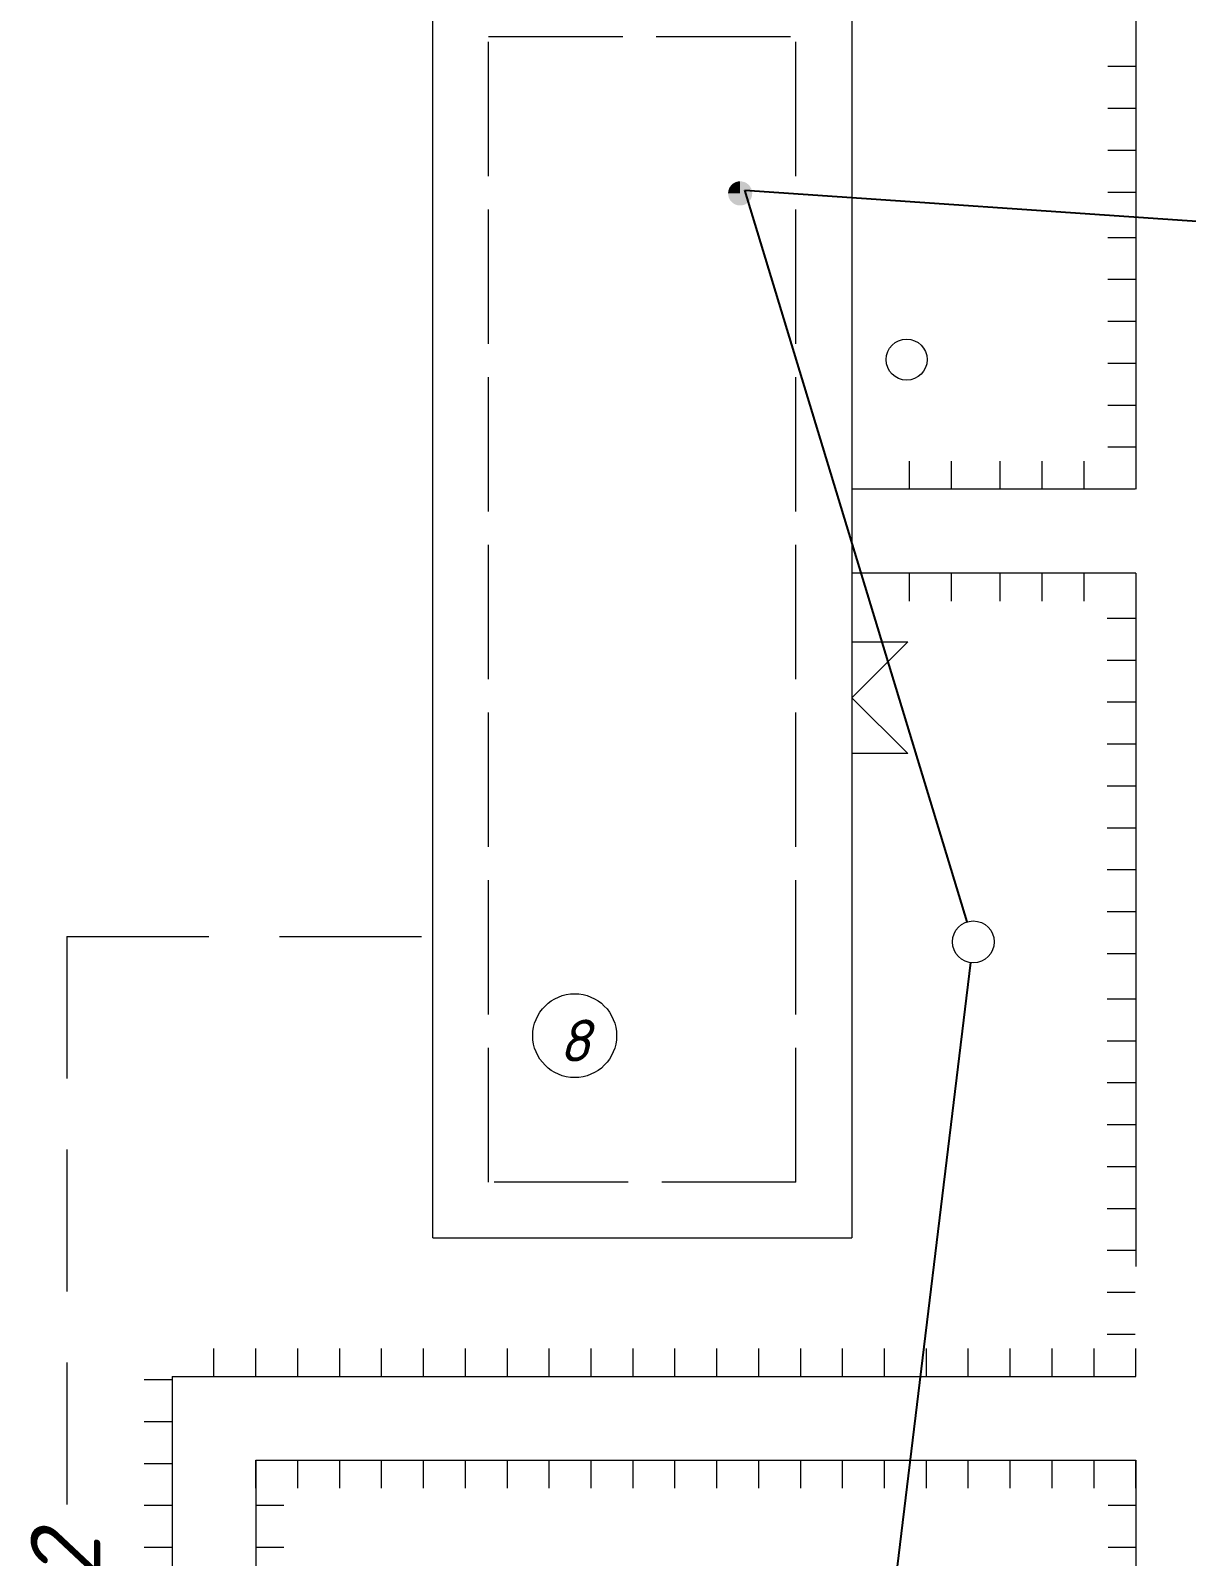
# Model space of a CAD drawing. Header units: millimetres. Extents: x 27137 to 30937, y -4667 to -569.
# Drawn here: x 28854.7 to 28896, y -697.5 to -642.9 of the extents above; entities that cross this region are included whole.
import ezdxf

# ---------------------------------------------------------------- set-up
doc = ezdxf.new("R2010")
doc.units = ezdxf.units.MM
doc.header["$LTSCALE"] = 0.4
doc.linetypes.add('ACAD_ISO02W100', pattern=[15, 12, -3])
doc.linetypes.add('штриховаяX2', pattern=[38.1, 25.4, -12.7])
doc.styles.add('Isocpeur', font='isocpeui.ttf', dxfattribs={"height": 2.5})

msp = doc.modelspace()

# ---------------------------------------------------------------- hatches: boundary and pattern name
at = {"lineweight": 15}
h = msp.add_hatch(color=256, dxfattribs=at)
h.dxf.hatch_style = 1
h.paths.add_polyline_path([(28879.6261, -648.7), (28880.0586, -648.7), (28880.4912, -648.7, -1)])
h.paths.add_polyline_path([(28880.0586, -648.2674, -0.4142136), (28880.4912, -648.7), (28880.0586, -648.7)])
h = msp.add_hatch(color=256, dxfattribs=at)
h.dxf.hatch_style = 1
h.paths.add_polyline_path([(28880.0586, -648.2674), (28880.0586, -648.7), (28879.6261, -648.7, -0.4142136)])

# ---------------------------------------------------------------- linework, layer by layer
for p, q in [((28894.226, -635.4045), (28894.226, -659.2868)), ((28869.0554, -686.0802), (28869.0554, -641.0802)), ((28869.0554, -686.0802), (28869.0554, -641.0802)), ((28884.0554, -641.0802), (28884.0554, -686.0802)), ((28894.2246, -644.1629), (28893.2246, -644.1629)), ((28894.2246, -644.1629), (28893.2246, -644.1629)), ((28894.2246, -644.1629), (28893.2246, -644.1629)), ((28894.2246, -644.1629), (28893.2246, -644.1629)), ((28894.2246, -644.1629), (28893.2246, -644.1629)), ((28894.2246, -644.1629), (28893.2246, -644.1629)), ((28894.2246, -644.1629), (28893.2246, -644.1629)), ((28894.2246, -644.1629), (28893.2246, -644.1629)), ((28894.2246, -644.1629), (28893.2246, -644.1629)), ((28894.2246, -644.1629), (28893.2246, -644.1629)), ((28894.2246, -644.1629), (28893.2246, -644.1629)), ((28894.2246, -644.1629), (28893.2246, -644.1629)), ((28894.2246, -644.1629), (28893.2246, -644.1629)), ((28894.2246, -644.1629), (28893.2246, -644.1629)), ((28894.2246, -644.1629), (28893.2246, -644.1629)), ((28894.2246, -644.1629), (28893.2246, -644.1629)), ((28894.2246, -644.1629), (28893.2246, -644.1629)), ((28894.2253, -644.1629), (28893.2253, -644.1629)), ((28894.2253, -644.1629), (28893.2253, -644.1629)), ((28894.2253, -644.1629), (28893.2253, -644.1629)), ((28894.2253, -644.1629), (28893.2253, -644.1629)), ((28894.2253, -644.1629), (28893.2253, -644.1629)), ((28894.2253, -644.1629), (28893.2253, -644.1629)), ((28894.2253, -644.1629), (28893.2253, -644.1629)), ((28894.2253, -644.1629), (28893.2253, -644.1629)), ((28894.2253, -644.1629), (28893.2253, -644.1629)), ((28894.2253, -644.1629), (28893.2253, -644.1629)), ((28894.2253, -644.1629), (28893.2253, -644.1629)), ((28894.2253, -644.1629), (28893.2253, -644.1629)), ((28894.2253, -644.1629), (28893.2253, -644.1629)), ((28894.2253, -644.1629), (28893.2253, -644.1629)), ((28894.2253, -644.1629), (28893.2253, -644.1629)), ((28894.2253, -644.1629), (28893.2253, -644.1629)), ((28894.2253, -644.1629), (28893.2253, -644.1629)), ((28894.2253, -644.1629), (28893.2253, -644.1629)), ((28894.2253, -644.1629), (28893.2253, -644.1629)), ((28894.2253, -644.1629), (28893.2253, -644.1629)), ((28894.2253, -644.1629), (28893.2253, -644.1629)), ((28894.2253, -644.1629), (28893.2253, -644.1629)), ((28894.2253, -644.1629), (28893.2253, -644.1629)), ((28894.2253, -644.1629), (28893.2253, -644.1629)), ((28894.2253, -644.1629), (28893.2253, -644.1629)), ((28894.2246, -645.6629), (28893.2246, -645.6629)), ((28894.2246, -645.6629), (28893.2246, -645.6629)), ((28894.2246, -645.6629), (28893.2246, -645.6629)), ((28894.2246, -645.6629), (28893.2246, -645.6629)), ((28894.2246, -645.6629), (28893.2246, -645.6629)), ((28894.2246, -645.6629), (28893.2246, -645.6629)), ((28894.2246, -645.6629), (28893.2246, -645.6629)), ((28894.2246, -645.6629), (28893.2246, -645.6629)), ((28894.2246, -645.6629), (28893.2246, -645.6629)), ((28894.2246, -645.6629), (28893.2246, -645.6629)), ((28894.2246, -645.6629), (28893.2246, -645.6629)), ((28894.2253, -645.6629), (28893.2253, -645.6629)), ((28894.2253, -645.6629), (28893.2253, -645.6629)), ((28894.2253, -645.6629), (28893.2253, -645.6629)), ((28894.2253, -645.6629), (28893.2253, -645.6629)), ((28894.2253, -645.6629), (28893.2253, -645.6629)), ((28894.2253, -645.6629), (28893.2253, -645.6629)), ((28894.2253, -645.6629), (28893.2253, -645.6629)), ((28894.2253, -645.6629), (28893.2253, -645.6629)), ((28894.2253, -645.6629), (28893.2253, -645.6629)), ((28894.2253, -645.6629), (28893.2253, -645.6629)), ((28894.2253, -645.6629), (28893.2253, -645.6629)), ((28894.2253, -645.6629), (28893.2253, -645.6629)), ((28894.2253, -645.6629), (28893.2253, -645.6629)), ((28894.2253, -645.6629), (28893.2253, -645.6629)), ((28894.2253, -645.6629), (28893.2253, -645.6629)), ((28894.2253, -645.6629), (28893.2253, -645.6629)), ((28894.2253, -645.6629), (28893.2253, -645.6629)), ((28894.2253, -645.6629), (28893.2253, -645.6629)), ((28894.2253, -645.6629), (28893.2253, -645.6629)), ((28894.2253, -645.6629), (28893.2253, -645.6629)), ((28894.2253, -645.6629), (28893.2253, -645.6629)), ((28894.2253, -645.6629), (28893.2253, -645.6629)), ((28894.2253, -645.6629), (28893.2253, -645.6629)), ((28894.2253, -645.6629), (28893.2253, -645.6629)), ((28894.2253, -645.6629), (28893.2253, -645.6629)), ((28894.2253, -645.6629), (28893.2253, -645.6629)), ((28894.2253, -645.6629), (28893.2253, -645.6629)), ((28894.2253, -645.6629), (28893.2253, -645.6629)), ((28894.2253, -647.1629), (28893.2253, -647.1629)), ((28894.2253, -647.1629), (28893.2253, -647.1629)), ((28894.2253, -647.1629), (28893.2253, -647.1629)), ((28894.2253, -647.1629), (28893.2253, -647.1629)), ((28894.2253, -647.1629), (28893.2253, -647.1629)), ((28894.2253, -647.1629), (28893.2253, -647.1629)), ((28894.2253, -647.1629), (28893.2253, -647.1629)), ((28894.2253, -647.1629), (28893.2253, -647.1629)), ((28894.2253, -647.1629), (28893.2253, -647.1629)), ((28894.2253, -647.1629), (28893.2253, -647.1629)), ((28894.2253, -647.1629), (28893.2253, -647.1629)), ((28894.2253, -647.1629), (28893.2253, -647.1629)), ((28894.2253, -647.1629), (28893.2253, -647.1629)), ((28894.2253, -647.1629), (28893.2253, -647.1629)), ((28894.2253, -647.1629), (28893.2253, -647.1629)), ((28894.2253, -647.1629), (28893.2253, -647.1629)), ((28894.2253, -647.1629), (28893.2253, -647.1629)), ((28894.2253, -647.1629), (28893.2253, -647.1629)), ((28894.2253, -647.1629), (28893.2253, -647.1629)), ((28894.2253, -647.1629), (28893.2253, -647.1629)), ((28894.2253, -647.1629), (28893.2253, -647.1629)), ((28894.2253, -648.6629), (28893.2253, -648.6629)), ((28894.2253, -648.6629), (28893.2253, -648.6629)), ((28894.2253, -648.6629), (28893.2253, -648.6629)), ((28894.2253, -648.6629), (28893.2253, -648.6629)), ((28894.2253, -648.6629), (28893.2253, -648.6629)), ((28894.2253, -648.6629), (28893.2253, -648.6629)), ((28894.2253, -648.6629), (28893.2253, -648.6629)), ((28894.2253, -648.6629), (28893.2253, -648.6629)), ((28894.2253, -648.6629), (28893.2253, -648.6629)), ((28894.2253, -648.6629), (28893.2253, -648.6629)), ((28894.2253, -648.6629), (28893.2253, -648.6629)), ((28894.2253, -648.6629), (28893.2253, -648.6629)), ((28894.2253, -648.6629), (28893.2253, -648.6629)), ((28894.2253, -648.6629), (28893.2253, -648.6629)), ((28894.2253, -648.6629), (28893.2253, -648.6629)), ((28894.2253, -648.6629), (28893.2253, -648.6629)), ((28894.2253, -648.6629), (28893.2253, -648.6629)), ((28894.2253, -648.6629), (28893.2253, -648.6629)), ((28894.2253, -648.6629), (28893.2253, -648.6629)), ((28894.2253, -648.6629), (28893.2253, -648.6629)), ((28894.2253, -648.6629), (28893.2253, -648.6629)), ((28894.2253, -648.6629), (28893.2253, -648.6629)), ((28894.2253, -648.6629), (28893.2253, -648.6629)), ((28894.2253, -648.6629), (28893.2253, -648.6629)), ((28894.2253, -648.6629), (28893.2253, -648.6629)), ((28894.2253, -648.6629), (28893.2253, -648.6629)), ((28894.2253, -648.6629), (28893.2253, -648.6629)), ((28894.2253, -648.6629), (28893.2253, -648.6629)), ((28894.2253, -648.6629), (28893.2253, -648.6629)), ((28894.2253, -648.6629), (28893.2253, -648.6629)), ((28894.2253, -648.6629), (28893.2253, -648.6629)), ((28894.2253, -648.6629), (28893.2253, -648.6629)), ((28894.2253, -648.6629), (28893.2253, -648.6629)), ((28894.2253, -648.6629), (28893.2253, -648.6629)), ((28894.2253, -648.6629), (28893.2253, -648.6629)), ((28894.2253, -648.6629), (28893.2253, -648.6629)), ((28894.2253, -648.6629), (28893.2253, -648.6629)), ((28894.2253, -648.6629), (28893.2253, -648.6629)), ((28894.2253, -648.6629), (28893.2253, -648.6629)), ((28894.2253, -648.6629), (28893.2253, -648.6629)), ((28894.2253, -648.6629), (28893.2253, -648.6629)), ((28894.2253, -648.6629), (28893.2253, -648.6629)), ((28894.2253, -648.6629), (28893.2253, -648.6629)), ((28894.2253, -648.6629), (28893.2253, -648.6629)), ((28894.2253, -648.6629), (28893.2253, -648.6629)), ((28894.2253, -648.6629), (28893.2253, -648.6629)), ((28894.2253, -648.6629), (28893.2253, -648.6629)), ((28894.2253, -648.6629), (28893.2253, -648.6629)), ((28894.2253, -648.6629), (28893.2253, -648.6629)), ((28894.2253, -648.6629), (28893.2253, -648.6629)), ((28894.2253, -648.6629), (28893.2253, -648.6629)), ((28894.2253, -648.6629), (28893.2253, -648.6629)), ((28894.2253, -648.6629), (28893.2253, -648.6629)), ((28894.2253, -648.6629), (28893.2253, -648.6629)), ((28894.2253, -648.6629), (28893.2253, -648.6629)), ((28894.2253, -648.6629), (28893.2253, -648.6629)), ((28894.2253, -648.6629), (28893.2253, -648.6629)), ((28894.2253, -648.6629), (28893.2253, -648.6629)), ((28894.2253, -648.6629), (28893.2253, -648.6629)), ((28894.2253, -648.6629), (28893.2253, -648.6629)), ((28894.2253, -648.6629), (28893.2253, -648.6629)), ((28894.2253, -648.6629), (28893.2253, -648.6629)), ((28894.2253, -648.6629), (28893.2253, -648.6629)), ((28894.2253, -648.6629), (28893.2253, -648.6629)), ((28894.2253, -648.6629), (28893.2253, -648.6629)), ((28894.2253, -648.6629), (28893.2253, -648.6629)), ((28894.2253, -648.6629), (28893.2253, -648.6629)), ((28894.2253, -650.2868), (28893.2253, -650.2868)), ((28894.2253, -650.2868), (28893.2253, -650.2868)), ((28894.2253, -650.2868), (28893.2253, -650.2868)), ((28894.2253, -650.2868), (28893.2253, -650.2868)), ((28894.2253, -650.2868), (28893.2253, -650.2868)), ((28894.2253, -650.2868), (28893.2253, -650.2868)), ((28894.2253, -650.2868), (28893.2253, -650.2868)), ((28894.2253, -650.2868), (28893.2253, -650.2868)), ((28894.2253, -650.2868), (28893.2253, -650.2868)), ((28894.2253, -650.2868), (28893.2253, -650.2868)), ((28894.2253, -650.2868), (28893.2253, -650.2868)), ((28894.2253, -650.2868), (28893.2253, -650.2868)), ((28894.2253, -650.2868), (28893.2253, -650.2868)), ((28894.2253, -650.2868), (28893.2253, -650.2868)), ((28894.2253, -650.2868), (28893.2253, -650.2868)), ((28894.2253, -650.2868), (28893.2253, -650.2868)), ((28894.2253, -650.2868), (28893.2253, -650.2868)), ((28894.2253, -650.2868), (28893.2253, -650.2868)), ((28894.2253, -650.2868), (28893.2253, -650.2868)), ((28894.2253, -650.2868), (28893.2253, -650.2868)), ((28894.2253, -650.2868), (28893.2253, -650.2868)), ((28894.2253, -650.2868), (28893.2253, -650.2868)), ((28894.2253, -650.2868), (28893.2253, -650.2868)), ((28894.2253, -650.2868), (28893.2253, -650.2868)), ((28894.2253, -650.2868), (28893.2253, -650.2868)), ((28894.2253, -651.7868), (28893.2253, -651.7868)), ((28894.2253, -651.7868), (28893.2253, -651.7868)), ((28894.2253, -651.7868), (28893.2253, -651.7868)), ((28894.2253, -651.7868), (28893.2253, -651.7868)), ((28894.2253, -651.7868), (28893.2253, -651.7868)), ((28894.2253, -651.7868), (28893.2253, -651.7868)), ((28894.2253, -651.7868), (28893.2253, -651.7868)), ((28894.2253, -651.7868), (28893.2253, -651.7868)), ((28894.2253, -651.7868), (28893.2253, -651.7868)), ((28894.2253, -651.7868), (28893.2253, -651.7868)), ((28894.2253, -651.7868), (28893.2253, -651.7868)), ((28894.2253, -651.7868), (28893.2253, -651.7868)), ((28894.2253, -651.7868), (28893.2253, -651.7868)), ((28894.2253, -651.7868), (28893.2253, -651.7868)), ((28894.2253, -651.7868), (28893.2253, -651.7868)), ((28894.2253, -651.7868), (28893.2253, -651.7868)), ((28894.2253, -651.7868), (28893.2253, -651.7868)), ((28894.2253, -653.2868), (28893.2253, -653.2868)), ((28894.2253, -653.2868), (28893.2253, -653.2868)), ((28894.2253, -653.2868), (28893.2253, -653.2868)), ((28894.2253, -653.2868), (28893.2253, -653.2868)), ((28894.2253, -653.2868), (28893.2253, -653.2868)), ((28894.2253, -653.2868), (28893.2253, -653.2868)), ((28894.2253, -653.2868), (28893.2253, -653.2868)), ((28894.2253, -653.2868), (28893.2253, -653.2868)), ((28894.2253, -653.2868), (28893.2253, -653.2868)), ((28894.2253, -653.2868), (28893.2253, -653.2868)), ((28894.2253, -653.2868), (28893.2253, -653.2868)), ((28894.2253, -654.7868), (28893.2253, -654.7868)), ((28894.2253, -654.7868), (28893.2253, -654.7868)), ((28894.2253, -654.7868), (28893.2253, -654.7868)), ((28894.2253, -654.7868), (28893.2253, -654.7868)), ((28894.2253, -654.7868), (28893.2253, -654.7868)), ((28894.2253, -654.7868), (28893.2253, -654.7868)), ((28894.2253, -654.7868), (28893.2253, -654.7868)), ((28894.2253, -654.7868), (28893.2253, -654.7868)), ((28894.2253, -654.7868), (28893.2253, -654.7868)), ((28894.2253, -654.7868), (28893.2253, -654.7868)), ((28894.2253, -654.7868), (28893.2253, -654.7868)), ((28894.2253, -654.7868), (28893.2253, -654.7868)), ((28894.2253, -654.7868), (28893.2253, -654.7868)), ((28894.2253, -656.2868), (28893.2253, -656.2868)), ((28894.2253, -656.2868), (28893.2253, -656.2868)), ((28894.2253, -656.2868), (28893.2253, -656.2868)), ((28894.2253, -656.2868), (28893.2253, -656.2868)), ((28894.2253, -656.2868), (28893.2253, -656.2868)), ((28894.2253, -656.2868), (28893.2253, -656.2868)), ((28894.2253, -656.2868), (28893.2253, -656.2868)), ((28894.2253, -656.2868), (28893.2253, -656.2868)), ((28894.2253, -656.2868), (28893.2253, -656.2868)), ((28894.2253, -656.2868), (28893.2253, -656.2868)), ((28894.2253, -656.2868), (28893.2253, -656.2868)), ((28894.2253, -656.2868), (28893.2253, -656.2868)), ((28894.2253, -656.2868), (28893.2253, -656.2868)), ((28894.2253, -656.2868), (28893.2253, -656.2868)), ((28894.2253, -656.2868), (28893.2253, -656.2868)), ((28894.2253, -656.2868), (28893.2253, -656.2868)), ((28894.2253, -656.2868), (28893.2253, -656.2868)), ((28894.226, -656.2868), (28893.226, -656.2868)), ((28894.226, -656.2868), (28893.226, -656.2868)), ((28894.226, -656.2868), (28893.226, -656.2868)), ((28894.226, -656.2868), (28893.226, -656.2868)), ((28894.226, -656.2868), (28893.226, -656.2868)), ((28894.226, -656.2868), (28893.226, -656.2868)), ((28894.226, -656.2868), (28893.226, -656.2868)), ((28894.226, -656.2868), (28893.226, -656.2868)), ((28894.226, -656.2868), (28893.226, -656.2868)), ((28894.226, -656.2868), (28893.226, -656.2868)), ((28894.226, -656.2868), (28893.226, -656.2868)), ((28894.226, -656.2868), (28893.226, -656.2868)), ((28894.226, -656.2868), (28893.226, -656.2868)), ((28894.226, -656.2868), (28893.226, -656.2868)), ((28894.226, -656.2868), (28893.226, -656.2868)), ((28894.226, -656.2868), (28893.226, -656.2868)), ((28894.226, -656.2868), (28893.226, -656.2868)), ((28894.226, -656.2868), (28893.226, -656.2868)), ((28894.226, -656.2868), (28893.226, -656.2868)), ((28894.226, -656.2868), (28893.226, -656.2868)), ((28894.226, -656.2868), (28893.226, -656.2868)), ((28894.226, -656.2868), (28893.226, -656.2868)), ((28894.226, -656.2868), (28893.226, -656.2868)), ((28894.226, -656.2868), (28893.226, -656.2868)), ((28894.226, -656.2868), (28893.226, -656.2868)), ((28894.2253, -657.7868), (28893.2253, -657.7868)), ((28894.2253, -657.7868), (28893.2253, -657.7868)), ((28894.2253, -657.7868), (28893.2253, -657.7868)), ((28894.2253, -657.7868), (28893.2253, -657.7868)), ((28894.2253, -657.7868), (28893.2253, -657.7868)), ((28894.2253, -657.7868), (28893.2253, -657.7868)), ((28894.2253, -657.7868), (28893.2253, -657.7868)), ((28894.2253, -657.7868), (28893.2253, -657.7868)), ((28894.2253, -657.7868), (28893.2253, -657.7868)), ((28894.2253, -657.7868), (28893.2253, -657.7868)), ((28894.2253, -657.7868), (28893.2253, -657.7868)), ((28894.226, -657.7868), (28893.226, -657.7868)), ((28894.226, -657.7868), (28893.226, -657.7868)), ((28894.226, -657.7868), (28893.226, -657.7868)), ((28894.226, -657.7868), (28893.226, -657.7868)), ((28894.226, -657.7868), (28893.226, -657.7868)), ((28894.226, -657.7868), (28893.226, -657.7868)), ((28894.226, -657.7868), (28893.226, -657.7868)), ((28894.226, -657.7868), (28893.226, -657.7868)), ((28894.226, -657.7868), (28893.226, -657.7868)), ((28894.226, -657.7868), (28893.226, -657.7868)), ((28894.226, -657.7868), (28893.226, -657.7868)), ((28894.226, -657.7868), (28893.226, -657.7868)), ((28894.226, -657.7868), (28893.226, -657.7868)), ((28894.226, -657.7868), (28893.226, -657.7868)), ((28894.226, -657.7868), (28893.226, -657.7868)), ((28894.226, -657.7868), (28893.226, -657.7868)), ((28894.226, -657.7868), (28893.226, -657.7868)), ((28886.126, -659.2868), (28886.126, -658.2868)), ((28886.126, -659.2868), (28886.126, -658.2868)), ((28887.626, -659.2868), (28887.626, -658.2868)), ((28887.626, -659.2868), (28887.626, -658.2868)), ((28887.626, -659.2868), (28887.626, -658.2868)), ((28887.626, -659.2868), (28887.626, -658.2868)), ((28889.368, -659.2868), (28889.368, -658.2868)), ((28889.368, -659.2868), (28889.368, -658.2868)), ((28890.868, -659.2868), (28890.868, -658.2868)), ((28890.868, -659.2868), (28890.868, -658.2868)), ((28890.868, -659.2868), (28890.868, -658.2868)), ((28890.868, -659.2868), (28890.868, -658.2868)), ((28892.368, -659.2868), (28892.368, -658.2868)), ((28892.368, -659.2868), (28892.368, -658.2868)), ((28894.1965, -659.2868), (28884.0554, -659.2868)), ((28894.1965, -659.2868), (28890.868, -659.2868)), ((28894.1965, -659.2868), (28890.868, -659.2868)), ((28894.1965, -659.2868), (28890.868, -659.2868)), ((28894.1965, -659.2868), (28890.868, -659.2868)), ((28894.1965, -659.2868), (28890.868, -659.2868)), ((28894.1965, -659.2868), (28890.868, -659.2868)), ((28894.1965, -659.2868), (28890.868, -659.2868)), ((28894.1965, -659.2868), (28890.868, -659.2868)), ((28894.1965, -659.2868), (28890.868, -659.2868)), ((28894.1965, -659.2868), (28890.868, -659.2868)), ((28894.1965, -659.2868), (28890.868, -659.2868)), ((28894.1965, -659.2868), (28890.868, -659.2868)), ((28894.1965, -659.2868), (28890.868, -659.2868)), ((28894.1965, -659.2868), (28890.868, -659.2868)), ((28894.1965, -659.2868), (28890.868, -659.2868)), ((28894.1965, -659.2868), (28890.868, -659.2868)), ((28894.1965, -659.2868), (28890.868, -659.2868)), ((28894.1965, -659.2868), (28890.868, -659.2868)), ((28894.1965, -659.2868), (28890.868, -659.2868)), ((28894.1965, -659.2868), (28890.868, -659.2868)), ((28894.226, -662.2868), (28884.0849, -662.2868)), ((28886.126, -663.2868), (28886.126, -662.2868)), ((28886.126, -663.2868), (28886.126, -662.2868)), ((28887.626, -663.2868), (28887.626, -662.2868)), ((28887.626, -663.2868), (28887.626, -662.2868)), ((28887.626, -663.2868), (28887.626, -662.2868)), ((28887.626, -663.2868), (28887.626, -662.2868)), ((28889.368, -663.2868), (28889.368, -662.2868)), ((28889.368, -663.2868), (28889.368, -662.2868)), ((28890.868, -663.2868), (28890.868, -662.2868)), ((28890.868, -663.2868), (28890.868, -662.2868)), ((28890.868, -663.2868), (28890.868, -662.2868)), ((28890.868, -663.2868), (28890.868, -662.2868)), ((28892.368, -663.2868), (28892.368, -662.2868)), ((28892.368, -663.2868), (28892.368, -662.2868)), ((28894.226, -662.2868), (28894.226, -687.1018)), ((28894.1965, -663.9107), (28893.1965, -663.9107)), ((28894.1965, -663.9107), (28893.1965, -663.9107)), ((28894.1965, -663.9107), (28893.1965, -663.9107)), ((28894.1965, -663.9107), (28893.1965, -663.9107)), ((28894.1965, -663.9107), (28893.1965, -663.9107)), ((28894.1965, -663.9107), (28893.1965, -663.9107)), ((28894.1965, -663.9107), (28893.1965, -663.9107)), ((28894.1965, -663.9107), (28893.1965, -663.9107)), ((28894.1965, -663.9107), (28893.1965, -663.9107)), ((28894.1965, -663.9107), (28893.1965, -663.9107)), ((28894.1965, -663.9107), (28893.1965, -663.9107)), ((28894.1965, -663.9107), (28893.1965, -663.9107)), ((28894.1965, -663.9107), (28893.1965, -663.9107)), ((28894.1965, -663.9107), (28893.1965, -663.9107)), ((28894.1965, -663.9107), (28893.1965, -663.9107)), ((28894.1965, -663.9107), (28893.1965, -663.9107)), ((28894.1965, -663.9107), (28893.1965, -663.9107)), ((28884.0554, -664.7473), (28886.0554, -664.7473)), ((28884.0554, -666.7473), (28886.0554, -664.7473)), ((28894.1965, -665.4107), (28893.1965, -665.4107)), ((28894.1965, -665.4107), (28893.1965, -665.4107)), ((28894.1965, -665.4107), (28893.1965, -665.4107)), ((28894.1965, -665.4107), (28893.1965, -665.4107)), ((28894.1965, -665.4107), (28893.1965, -665.4107)), ((28894.1965, -665.4107), (28893.1965, -665.4107)), ((28894.1965, -665.4107), (28893.1965, -665.4107)), ((28894.1965, -665.4107), (28893.1965, -665.4107)), ((28894.1965, -665.4107), (28893.1965, -665.4107)), ((28894.1965, -665.4107), (28893.1965, -665.4107)), ((28894.1965, -665.4107), (28893.1965, -665.4107)), ((28886.0554, -668.7473), (28884.0554, -666.7473)), ((28894.1965, -666.9107), (28893.1965, -666.9107)), ((28894.1965, -666.9107), (28893.1965, -666.9107)), ((28894.1965, -666.9107), (28893.1965, -666.9107)), ((28894.1965, -666.9107), (28893.1965, -666.9107)), ((28894.1965, -666.9107), (28893.1965, -666.9107)), ((28894.1965, -666.9107), (28893.1965, -666.9107)), ((28894.1965, -666.9107), (28893.1965, -666.9107)), ((28894.1965, -666.9107), (28893.1965, -666.9107)), ((28894.1965, -666.9107), (28893.1965, -666.9107)), ((28894.1965, -666.9107), (28893.1965, -666.9107)), ((28894.1965, -666.9107), (28893.1965, -666.9107)), ((28894.1965, -666.9107), (28893.1965, -666.9107)), ((28894.1965, -666.9107), (28893.1965, -666.9107)), ((28886.0554, -668.7473), (28884.0554, -668.7473)), ((28894.1965, -668.4107), (28893.1965, -668.4107)), ((28894.1965, -668.4107), (28893.1965, -668.4107)), ((28894.1965, -668.4107), (28893.1965, -668.4107)), ((28894.1965, -668.4107), (28893.1965, -668.4107)), ((28894.1965, -668.4107), (28893.1965, -668.4107)), ((28894.1965, -668.4107), (28893.1965, -668.4107)), ((28894.1965, -668.4107), (28893.1965, -668.4107)), ((28894.1965, -668.4107), (28893.1965, -668.4107)), ((28894.1965, -668.4107), (28893.1965, -668.4107)), ((28894.1965, -668.4107), (28893.1965, -668.4107)), ((28894.1965, -668.4107), (28893.1965, -668.4107)), ((28894.1965, -668.4107), (28893.1965, -668.4107)), ((28894.1965, -668.4107), (28893.1965, -668.4107)), ((28894.1965, -668.4107), (28893.1965, -668.4107)), ((28894.1965, -668.4107), (28893.1965, -668.4107)), ((28894.1965, -668.4107), (28893.1965, -668.4107)), ((28894.1965, -668.4107), (28893.1965, -668.4107)), ((28894.1965, -669.9107), (28893.1965, -669.9107)), ((28894.1965, -669.9107), (28893.1965, -669.9107)), ((28894.1965, -669.9107), (28893.1965, -669.9107)), ((28894.1965, -669.9107), (28893.1965, -669.9107)), ((28894.1965, -669.9107), (28893.1965, -669.9107)), ((28894.1965, -669.9107), (28893.1965, -669.9107)), ((28894.1965, -669.9107), (28893.1965, -669.9107)), ((28894.1965, -669.9107), (28893.1965, -669.9107)), ((28894.1965, -669.9107), (28893.1965, -669.9107)), ((28894.1965, -669.9107), (28893.1965, -669.9107)), ((28894.1965, -669.9107), (28893.1965, -669.9107)), ((28894.1965, -669.9107), (28893.1965, -669.9107)), ((28894.1965, -669.9107), (28893.1965, -669.9107)), ((28894.1965, -669.9107), (28893.1965, -669.9107)), ((28894.1965, -669.9107), (28893.1965, -669.9107)), ((28894.1965, -669.9107), (28893.1965, -669.9107)), ((28894.1965, -669.9107), (28893.1965, -669.9107)), ((28894.1965, -669.9107), (28893.1965, -669.9107)), ((28894.1965, -669.9107), (28893.1965, -669.9107)), ((28894.1965, -669.9107), (28893.1965, -669.9107)), ((28894.1965, -669.9107), (28893.1965, -669.9107)), ((28894.1965, -669.9107), (28893.1965, -669.9107)), ((28894.1965, -669.9107), (28893.1965, -669.9107)), ((28894.1965, -669.9107), (28893.1965, -669.9107)), ((28894.1965, -671.4107), (28893.1965, -671.4107)), ((28894.1965, -671.4107), (28893.1965, -671.4107)), ((28894.1965, -671.4107), (28893.1965, -671.4107)), ((28894.1965, -671.4107), (28893.1965, -671.4107)), ((28894.1965, -671.4107), (28893.1965, -671.4107)), ((28894.1965, -671.4107), (28893.1965, -671.4107)), ((28894.1965, -671.4107), (28893.1965, -671.4107)), ((28894.1965, -671.4107), (28893.1965, -671.4107)), ((28894.1965, -671.4107), (28893.1965, -671.4107)), ((28894.1965, -671.4107), (28893.1965, -671.4107)), ((28894.1965, -671.4107), (28893.1965, -671.4107)), ((28894.1965, -671.4107), (28893.1965, -671.4107)), ((28894.1965, -671.4107), (28893.1965, -671.4107)), ((28894.1965, -671.4107), (28893.1965, -671.4107)), ((28894.1965, -671.4107), (28893.1965, -671.4107)), ((28894.1965, -671.4107), (28893.1965, -671.4107)), ((28894.1965, -671.4107), (28893.1965, -671.4107)), ((28894.1965, -672.9107), (28893.1965, -672.9107)), ((28894.1965, -672.9107), (28893.1965, -672.9107)), ((28894.1965, -672.9107), (28893.1965, -672.9107)), ((28894.1965, -672.9107), (28893.1965, -672.9107)), ((28894.1965, -672.9107), (28893.1965, -672.9107)), ((28894.1965, -672.9107), (28893.1965, -672.9107)), ((28894.1965, -672.9107), (28893.1965, -672.9107)), ((28894.1965, -672.9107), (28893.1965, -672.9107)), ((28894.1965, -672.9107), (28893.1965, -672.9107)), ((28894.1965, -672.9107), (28893.1965, -672.9107)), ((28894.1965, -672.9107), (28893.1965, -672.9107)), ((28894.1965, -674.4107), (28893.1965, -674.4107)), ((28894.1965, -674.4107), (28893.1965, -674.4107)), ((28894.1965, -674.4107), (28893.1965, -674.4107)), ((28894.1965, -674.4107), (28893.1965, -674.4107)), ((28894.1965, -674.4107), (28893.1965, -674.4107)), ((28894.1965, -674.4107), (28893.1965, -674.4107)), ((28894.1965, -674.4107), (28893.1965, -674.4107)), ((28894.1965, -674.4107), (28893.1965, -674.4107)), ((28894.1965, -674.4107), (28893.1965, -674.4107)), ((28894.1965, -674.4107), (28893.1965, -674.4107)), ((28894.1965, -674.4107), (28893.1965, -674.4107)), ((28894.1965, -674.4107), (28893.1965, -674.4107)), ((28894.1965, -674.4107), (28893.1965, -674.4107)), ((28894.1965, -674.4107), (28893.1965, -674.4107)), ((28894.1965, -674.4107), (28893.1965, -674.4107)), ((28894.1965, -674.4107), (28893.1965, -674.4107)), ((28894.1965, -674.4107), (28893.1965, -674.4107)), ((28894.1965, -674.4107), (28893.1965, -674.4107)), ((28894.1965, -674.4107), (28893.1965, -674.4107)), ((28894.1965, -674.4107), (28893.1965, -674.4107)), ((28894.1965, -674.4107), (28893.1965, -674.4107)), ((28894.1965, -675.9107), (28893.1965, -675.9107)), ((28894.1965, -675.9107), (28893.1965, -675.9107)), ((28894.1965, -675.9107), (28893.1965, -675.9107)), ((28894.1965, -675.9107), (28893.1965, -675.9107)), ((28894.1965, -675.9107), (28893.1965, -675.9107)), ((28894.1965, -675.9107), (28893.1965, -675.9107)), ((28894.1965, -675.9107), (28893.1965, -675.9107)), ((28894.1965, -675.9107), (28893.1965, -675.9107)), ((28894.1965, -675.9107), (28893.1965, -675.9107)), ((28894.1965, -675.9107), (28893.1965, -675.9107)), ((28894.1965, -675.9107), (28893.1965, -675.9107)), ((28894.1965, -675.9107), (28893.1965, -675.9107)), ((28894.1965, -675.9107), (28893.1965, -675.9107)), ((28894.1965, -675.9107), (28893.1965, -675.9107)), ((28894.1965, -675.9107), (28893.1965, -675.9107)), ((28894.1965, -675.9107), (28893.1965, -675.9107)), ((28894.1965, -675.9107), (28893.1965, -675.9107)), ((28894.1965, -675.9107), (28893.1965, -675.9107)), ((28894.1965, -675.9107), (28893.1965, -675.9107)), ((28894.1965, -675.9107), (28893.1965, -675.9107)), ((28894.1965, -675.9107), (28893.1965, -675.9107)), ((28894.1965, -675.9107), (28893.1965, -675.9107)), ((28894.1965, -675.9107), (28893.1965, -675.9107)), ((28894.1965, -675.9107), (28893.1965, -675.9107)), ((28894.1965, -675.9107), (28893.1965, -675.9107)), ((28894.1965, -675.9107), (28893.1965, -675.9107)), ((28894.1965, -675.9107), (28893.1965, -675.9107)), ((28894.1965, -675.9107), (28893.1965, -675.9107)), ((28894.1965, -675.9107), (28893.1965, -675.9107)), ((28894.1965, -675.9107), (28893.1965, -675.9107)), ((28894.1965, -675.9107), (28893.1965, -675.9107)), ((28894.1965, -675.9107), (28893.1965, -675.9107)), ((28894.1965, -675.9107), (28893.1965, -675.9107)), ((28894.1965, -675.9107), (28893.1965, -675.9107)), ((28894.1965, -675.9107), (28893.1965, -675.9107)), ((28894.1965, -675.9107), (28893.1965, -675.9107)), ((28894.1965, -675.9107), (28893.1965, -675.9107)), ((28894.1965, -675.9107), (28893.1965, -675.9107)), ((28894.1965, -675.9107), (28893.1965, -675.9107)), ((28894.1965, -675.9107), (28893.1965, -675.9107)), ((28894.1965, -675.9107), (28893.1965, -675.9107)), ((28894.1965, -675.9107), (28893.1965, -675.9107)), ((28894.1965, -675.9107), (28893.1965, -675.9107)), ((28894.1965, -675.9107), (28893.1965, -675.9107)), ((28894.1965, -675.9107), (28893.1965, -675.9107)), ((28894.1965, -675.9107), (28893.1965, -675.9107)), ((28894.1965, -675.9107), (28893.1965, -675.9107)), ((28894.1965, -675.9107), (28893.1965, -675.9107)), ((28894.1965, -675.9107), (28893.1965, -675.9107)), ((28894.1965, -675.9107), (28893.1965, -675.9107)), ((28894.1965, -675.9107), (28893.1965, -675.9107)), ((28894.1965, -675.9107), (28893.1965, -675.9107)), ((28894.1965, -675.9107), (28893.1965, -675.9107)), ((28894.1965, -675.9107), (28893.1965, -675.9107)), ((28894.1965, -675.9107), (28893.1965, -675.9107)), ((28894.1965, -675.9107), (28893.1965, -675.9107)), ((28894.1965, -675.9107), (28893.1965, -675.9107)), ((28894.1965, -675.9107), (28893.1965, -675.9107)), ((28894.1965, -675.9107), (28893.1965, -675.9107)), ((28894.1965, -675.9107), (28893.1965, -675.9107)), ((28894.1965, -675.9107), (28893.1965, -675.9107)), ((28894.1965, -675.9107), (28893.1965, -675.9107)), ((28894.1965, -675.9107), (28893.1965, -675.9107)), ((28894.1965, -675.9107), (28893.1965, -675.9107)), ((28894.1965, -675.9107), (28893.1965, -675.9107)), ((28894.1965, -675.9107), (28893.1965, -675.9107)), ((28894.1965, -675.9107), (28893.1965, -675.9107)), ((28894.1965, -677.5345), (28893.1965, -677.5345)), ((28894.1965, -677.5345), (28893.1965, -677.5345)), ((28894.1965, -677.5345), (28893.1965, -677.5345)), ((28894.1965, -677.5345), (28893.1965, -677.5345)), ((28894.1965, -677.5345), (28893.1965, -677.5345)), ((28894.1965, -677.5345), (28893.1965, -677.5345)), ((28894.1965, -677.5345), (28893.1965, -677.5345)), ((28894.1965, -677.5345), (28893.1965, -677.5345)), ((28894.1965, -677.5345), (28893.1965, -677.5345)), ((28894.1965, -677.5345), (28893.1965, -677.5345)), ((28894.1965, -677.5345), (28893.1965, -677.5345)), ((28894.1965, -677.5345), (28893.1965, -677.5345)), ((28894.1965, -677.5345), (28893.1965, -677.5345)), ((28894.1965, -677.5345), (28893.1965, -677.5345)), ((28894.1965, -677.5345), (28893.1965, -677.5345)), ((28894.1965, -677.5345), (28893.1965, -677.5345)), ((28894.1965, -677.5345), (28893.1965, -677.5345)), ((28894.1965, -677.5345), (28893.1965, -677.5345)), ((28894.1965, -677.5345), (28893.1965, -677.5345)), ((28894.1965, -677.5345), (28893.1965, -677.5345)), ((28894.1965, -677.5345), (28893.1965, -677.5345)), ((28894.1965, -677.5345), (28893.1965, -677.5345)), ((28894.1965, -677.5345), (28893.1965, -677.5345)), ((28894.1965, -677.5345), (28893.1965, -677.5345)), ((28894.1965, -677.5345), (28893.1965, -677.5345)), ((28894.1965, -679.0345), (28893.1965, -679.0345)), ((28894.1965, -679.0345), (28893.1965, -679.0345)), ((28894.1965, -679.0345), (28893.1965, -679.0345)), ((28894.1965, -679.0345), (28893.1965, -679.0345)), ((28894.1965, -679.0345), (28893.1965, -679.0345)), ((28894.1965, -679.0345), (28893.1965, -679.0345)), ((28894.1965, -679.0345), (28893.1965, -679.0345)), ((28894.1965, -679.0345), (28893.1965, -679.0345)), ((28894.1965, -679.0345), (28893.1965, -679.0345)), ((28894.1965, -679.0345), (28893.1965, -679.0345)), ((28894.1965, -679.0345), (28893.1965, -679.0345)), ((28894.1965, -679.0345), (28893.1965, -679.0345)), ((28894.1965, -679.0345), (28893.1965, -679.0345)), ((28894.1965, -679.0345), (28893.1965, -679.0345)), ((28894.1965, -679.0345), (28893.1965, -679.0345)), ((28894.1965, -679.0345), (28893.1965, -679.0345)), ((28894.1965, -679.0345), (28893.1965, -679.0345)), ((28894.1965, -680.5345), (28893.1965, -680.5345)), ((28894.1965, -680.5345), (28893.1965, -680.5345)), ((28894.1965, -680.5345), (28893.1965, -680.5345)), ((28894.1965, -680.5345), (28893.1965, -680.5345)), ((28894.1965, -680.5345), (28893.1965, -680.5345)), ((28894.1965, -680.5345), (28893.1965, -680.5345)), ((28894.1965, -680.5345), (28893.1965, -680.5345)), ((28894.1965, -680.5345), (28893.1965, -680.5345)), ((28894.1965, -680.5345), (28893.1965, -680.5345)), ((28894.1965, -680.5345), (28893.1965, -680.5345)), ((28894.1965, -680.5345), (28893.1965, -680.5345)), ((28894.1965, -682.0345), (28893.1965, -682.0345)), ((28894.1965, -682.0345), (28893.1965, -682.0345)), ((28894.1965, -682.0345), (28893.1965, -682.0345)), ((28894.1965, -682.0345), (28893.1965, -682.0345)), ((28894.1965, -682.0345), (28893.1965, -682.0345)), ((28894.1965, -682.0345), (28893.1965, -682.0345)), ((28894.1965, -682.0345), (28893.1965, -682.0345)), ((28894.1965, -682.0345), (28893.1965, -682.0345)), ((28894.1965, -682.0345), (28893.1965, -682.0345)), ((28894.1965, -682.0345), (28893.1965, -682.0345)), ((28894.1965, -682.0345), (28893.1965, -682.0345)), ((28894.1965, -682.0345), (28893.1965, -682.0345)), ((28894.1965, -682.0345), (28893.1965, -682.0345)), ((28894.1965, -683.5345), (28893.1965, -683.5345)), ((28894.1965, -683.5345), (28893.1965, -683.5345)), ((28894.1965, -683.5345), (28893.1965, -683.5345)), ((28894.1965, -683.5345), (28893.1965, -683.5345)), ((28894.1965, -683.5345), (28893.1965, -683.5345)), ((28894.1965, -683.5345), (28893.1965, -683.5345)), ((28894.1965, -683.5345), (28893.1965, -683.5345)), ((28894.1965, -683.5345), (28893.1965, -683.5345)), ((28894.1965, -683.5345), (28893.1965, -683.5345)), ((28894.1965, -683.5345), (28893.1965, -683.5345)), ((28894.1965, -683.5345), (28893.1965, -683.5345)), ((28894.1965, -683.5345), (28893.1965, -683.5345)), ((28894.1965, -683.5345), (28893.1965, -683.5345)), ((28894.1965, -683.5345), (28893.1965, -683.5345)), ((28894.1965, -683.5345), (28893.1965, -683.5345)), ((28894.1965, -683.5345), (28893.1965, -683.5345)), ((28894.1965, -683.5345), (28893.1965, -683.5345)), ((28894.1965, -685.0345), (28893.1965, -685.0345)), ((28894.1965, -685.0345), (28893.1965, -685.0345)), ((28894.1965, -685.0345), (28893.1965, -685.0345)), ((28894.1965, -685.0345), (28893.1965, -685.0345)), ((28894.1965, -685.0345), (28893.1965, -685.0345)), ((28894.1965, -685.0345), (28893.1965, -685.0345)), ((28894.1965, -685.0345), (28893.1965, -685.0345)), ((28894.1965, -685.0345), (28893.1965, -685.0345)), ((28894.1965, -685.0345), (28893.1965, -685.0345)), ((28894.1965, -685.0345), (28893.1965, -685.0345)), ((28894.1965, -685.0345), (28893.1965, -685.0345)), ((28894.1965, -685.0345), (28893.1965, -685.0345)), ((28894.1965, -685.0345), (28893.1965, -685.0345)), ((28894.1965, -685.0345), (28893.1965, -685.0345)), ((28894.1965, -685.0345), (28893.1965, -685.0345)), ((28894.1965, -685.0345), (28893.1965, -685.0345)), ((28894.1965, -685.0345), (28893.1965, -685.0345)), ((28894.1965, -685.0345), (28893.1965, -685.0345)), ((28894.1965, -685.0345), (28893.1965, -685.0345)), ((28894.1965, -685.0345), (28893.1965, -685.0345)), ((28894.1965, -685.0345), (28893.1965, -685.0345)), ((28894.1965, -685.0345), (28893.1965, -685.0345)), ((28894.1965, -685.0345), (28893.1965, -685.0345)), ((28894.1965, -685.0345), (28893.1965, -685.0345)), ((28869.0554, -686.0802), (28884.0554, -686.0802)), ((28894.1965, -686.5345), (28893.1965, -686.5345)), ((28894.1965, -686.5345), (28893.1965, -686.5345)), ((28894.1965, -686.5345), (28893.1965, -686.5345)), ((28894.1965, -686.5345), (28893.1965, -686.5345)), ((28894.1965, -686.5345), (28893.1965, -686.5345)), ((28894.1965, -686.5345), (28893.1965, -686.5345)), ((28894.1965, -686.5345), (28893.1965, -686.5345)), ((28894.1965, -686.5345), (28893.1965, -686.5345)), ((28894.1965, -686.5345), (28893.1965, -686.5345)), ((28894.1965, -686.5345), (28893.1965, -686.5345)), ((28894.1965, -686.5345), (28893.1965, -686.5345)), ((28894.1965, -686.5345), (28893.1965, -686.5345)), ((28894.1965, -686.5345), (28893.1965, -686.5345)), ((28894.1965, -686.5345), (28893.1965, -686.5345)), ((28894.1965, -686.5345), (28893.1965, -686.5345)), ((28894.1965, -686.5345), (28893.1965, -686.5345)), ((28894.1965, -686.5345), (28893.1965, -686.5345)), ((28894.1965, -688.0345), (28893.1965, -688.0345)), ((28894.1965, -688.0345), (28893.1965, -688.0345)), ((28894.1965, -688.0345), (28893.1965, -688.0345)), ((28894.1965, -688.0345), (28893.1965, -688.0345)), ((28894.1965, -688.0345), (28893.1965, -688.0345)), ((28894.1965, -688.0345), (28893.1965, -688.0345)), ((28894.1965, -688.0345), (28893.1965, -688.0345)), ((28894.1965, -688.0345), (28893.1965, -688.0345)), ((28894.1965, -688.0345), (28893.1965, -688.0345)), ((28894.1965, -688.0345), (28893.1965, -688.0345)), ((28894.1965, -688.0345), (28893.1965, -688.0345)), ((28894.1965, -689.5345), (28893.1965, -689.5345)), ((28894.1965, -689.5345), (28893.1965, -689.5345)), ((28894.1965, -689.5345), (28893.1965, -689.5345)), ((28894.1965, -689.5345), (28893.1965, -689.5345)), ((28894.1965, -689.5345), (28893.1965, -689.5345)), ((28894.1965, -689.5345), (28893.1965, -689.5345)), ((28894.1965, -689.5345), (28893.1965, -689.5345)), ((28894.1965, -689.5345), (28893.1965, -689.5345)), ((28894.1965, -689.5345), (28893.1965, -689.5345)), ((28894.1965, -689.5345), (28893.1965, -689.5345)), ((28894.1965, -689.5345), (28893.1965, -689.5345)), ((28894.1965, -689.5345), (28893.1965, -689.5345)), ((28894.1965, -689.5345), (28893.1965, -689.5345)), ((28894.1965, -689.5345), (28893.1965, -689.5345)), ((28894.1965, -689.5345), (28893.1965, -689.5345)), ((28894.1965, -689.5345), (28893.1965, -689.5345)), ((28894.1965, -689.5345), (28893.1965, -689.5345)), ((28894.1965, -689.5345), (28893.1965, -689.5345)), ((28894.1965, -689.5345), (28893.1965, -689.5345)), ((28894.1965, -689.5345), (28893.1965, -689.5345)), ((28894.1965, -689.5345), (28893.1965, -689.5345)), ((28861.226, -691.0345), (28861.226, -690.0345)), ((28861.226, -691.0345), (28861.226, -690.0345)), ((28862.726, -691.0345), (28862.726, -690.0345)), ((28862.726, -691.0345), (28862.726, -690.0345)), ((28864.226, -691.0345), (28864.226, -690.0345)), ((28864.226, -691.0345), (28864.226, -690.0345)), ((28865.726, -691.0345), (28865.726, -690.0345)), ((28865.726, -691.0345), (28865.726, -690.0345)), ((28867.226, -691.0345), (28867.226, -690.0345)), ((28867.226, -691.0345), (28867.226, -690.0345)), ((28868.726, -691.0345), (28868.726, -690.0345)), ((28868.726, -691.0345), (28868.726, -690.0345)), ((28870.226, -691.0345), (28870.226, -690.0345)), ((28870.226, -691.0345), (28870.226, -690.0345)), ((28871.726, -691.0345), (28871.726, -690.0345)), ((28871.726, -691.0345), (28871.726, -690.0345)), ((28873.226, -691.0345), (28873.226, -690.0345)), ((28873.226, -691.0345), (28873.226, -690.0345)), ((28873.226, -691.0345), (28873.226, -690.0345)), ((28873.226, -691.0345), (28873.226, -690.0345)), ((28874.726, -691.0345), (28874.726, -690.0345)), ((28874.726, -691.0345), (28874.726, -690.0345)), ((28876.226, -691.0345), (28876.226, -690.0345)), ((28876.226, -691.0345), (28876.226, -690.0345)), ((28877.726, -691.0345), (28877.726, -690.0345)), ((28877.726, -691.0345), (28877.726, -690.0345)), ((28877.726, -691.0345), (28877.726, -690.0345)), ((28877.726, -691.0345), (28877.726, -690.0345)), ((28879.226, -691.0345), (28879.226, -690.0345)), ((28879.226, -691.0345), (28879.226, -690.0345)), ((28880.726, -691.0345), (28880.726, -690.0345)), ((28880.726, -691.0345), (28880.726, -690.0345)), ((28882.226, -691.0345), (28882.226, -690.0345)), ((28882.226, -691.0345), (28882.226, -690.0345)), ((28883.726, -691.0345), (28883.726, -690.0345)), ((28883.726, -691.0345), (28883.726, -690.0345)), ((28885.226, -691.0345), (28885.226, -690.0345)), ((28885.226, -691.0345), (28885.226, -690.0345)), ((28885.226, -691.0345), (28885.226, -690.0345)), ((28885.226, -691.0345), (28885.226, -690.0345)), ((28886.726, -691.0345), (28886.726, -690.0345)), ((28886.726, -691.0345), (28886.726, -690.0345)), ((28888.226, -691.0345), (28888.226, -690.0345)), ((28888.226, -691.0345), (28888.226, -690.0345)), ((28889.726, -691.0345), (28889.726, -690.0345)), ((28889.726, -691.0345), (28889.726, -690.0345)), ((28891.226, -691.0345), (28891.226, -690.0345)), ((28891.226, -691.0345), (28891.226, -690.0345)), ((28892.726, -691.0345), (28892.726, -690.0345)), ((28892.726, -691.0345), (28892.726, -690.0345)), ((28894.226, -691.0345), (28894.226, -690.0345)), ((28894.226, -691.0345), (28894.226, -690.0345)), ((28859.726, -691.1584), (28858.726, -691.1584)), ((28859.726, -691.1584), (28858.726, -691.1584)), ((28859.726, -691.1584), (28858.726, -691.1584)), ((28859.726, -691.0345), (28859.726, -736.3471)), ((28859.726, -691.0345), (28877.726, -691.0345)), ((28859.726, -691.0345), (28861.226, -691.0345)), ((28876.976, -691.0345), (28894.226, -691.0345)), ((28859.726, -692.6584), (28858.726, -692.6584)), ((28859.726, -692.6584), (28858.726, -692.6584)), ((28859.726, -692.6584), (28858.726, -692.6584)), ((28859.726, -692.6584), (28858.726, -692.6584)), ((28859.726, -692.6584), (28858.726, -692.6584)), ((28862.726, -694.0345), (28862.726, -716.6928)), ((28862.726, -694.0345), (28870.226, -694.0345)), ((28862.726, -694.0345), (28894.226, -694.0345)), ((28862.726, -695.0345), (28862.726, -694.0345)), ((28862.726, -695.0345), (28862.726, -694.0345)), ((28864.226, -695.0345), (28864.226, -694.0345)), ((28864.226, -695.0345), (28864.226, -694.0345)), ((28865.726, -695.0345), (28865.726, -694.0345)), ((28865.726, -695.0345), (28865.726, -694.0345)), ((28867.226, -695.0345), (28867.226, -694.0345)), ((28867.226, -695.0345), (28867.226, -694.0345)), ((28868.726, -695.0345), (28868.726, -694.0345)), ((28868.726, -695.0345), (28868.726, -694.0345)), ((28870.226, -695.0345), (28870.226, -694.0345)), ((28870.226, -695.0345), (28870.226, -694.0345)), ((28871.726, -695.0345), (28871.726, -694.0345)), ((28871.726, -695.0345), (28871.726, -694.0345)), ((28873.226, -695.0345), (28873.226, -694.0345)), ((28873.226, -695.0345), (28873.226, -694.0345)), ((28873.226, -695.0345), (28873.226, -694.0345)), ((28873.226, -695.0345), (28873.226, -694.0345)), ((28874.726, -695.0345), (28874.726, -694.0345)), ((28874.726, -695.0345), (28874.726, -694.0345)), ((28876.226, -695.0345), (28876.226, -694.0345)), ((28876.226, -695.0345), (28876.226, -694.0345)), ((28877.726, -695.0345), (28877.726, -694.0345)), ((28877.726, -695.0345), (28877.726, -694.0345)), ((28879.226, -695.0345), (28879.226, -694.0345)), ((28879.226, -695.0345), (28879.226, -694.0345)), ((28880.726, -695.0345), (28880.726, -694.0345)), ((28880.726, -695.0345), (28880.726, -694.0345)), ((28882.226, -695.0345), (28882.226, -694.0345)), ((28882.226, -695.0345), (28882.226, -694.0345)), ((28883.726, -695.0345), (28883.726, -694.0345)), ((28883.726, -695.0345), (28883.726, -694.0345)), ((28885.226, -695.0345), (28885.226, -694.0345)), ((28885.226, -695.0345), (28885.226, -694.0345)), ((28885.226, -695.0345), (28885.226, -694.0345)), ((28885.226, -695.0345), (28885.226, -694.0345)), ((28886.726, -695.0345), (28886.726, -694.0345)), ((28886.726, -695.0345), (28886.726, -694.0345)), ((28888.226, -695.0345), (28888.226, -694.0345)), ((28888.226, -695.0345), (28888.226, -694.0345)), ((28889.726, -695.0345), (28889.726, -694.0345)), ((28889.726, -695.0345), (28889.726, -694.0345)), ((28891.226, -695.0345), (28891.226, -694.0345)), ((28891.226, -695.0345), (28891.226, -694.0345)), ((28892.726, -695.0345), (28892.726, -694.0345)), ((28892.726, -695.0345), (28892.726, -694.0345)), ((28894.226, -695.0345), (28894.226, -694.0345)), ((28894.226, -695.0345), (28894.226, -694.0345)), ((28894.226, -694.0345), (28894.226, -755.4004)), ((28859.726, -694.1584), (28858.726, -694.1584)), ((28859.726, -694.1584), (28858.726, -694.1584)), ((28859.726, -694.1584), (28858.726, -694.1584)), ((28859.726, -694.1584), (28858.726, -694.1584)), ((28859.726, -694.1584), (28858.726, -694.1584)), ((28859.726, -694.1584), (28858.726, -694.1584)), ((28859.726, -694.1584), (28858.726, -694.1584)), ((28859.726, -694.1584), (28858.726, -694.1584)), ((28859.726, -694.1584), (28858.726, -694.1584)), ((28859.726, -694.1584), (28858.726, -694.1584)), ((28859.726, -694.1584), (28858.726, -694.1584)), ((28859.726, -695.6584), (28858.726, -695.6584)), ((28859.726, -695.6584), (28858.726, -695.6584)), ((28859.726, -695.6584), (28858.726, -695.6584)), ((28859.726, -695.6584), (28858.726, -695.6584)), ((28859.726, -695.6584), (28858.726, -695.6584)), ((28859.726, -695.6584), (28858.726, -695.6584)), ((28859.726, -695.6584), (28858.726, -695.6584)), ((28859.726, -695.6584), (28858.726, -695.6584)), ((28863.726, -695.6584), (28862.726, -695.6584)), ((28863.726, -695.6584), (28862.726, -695.6584)), ((28863.726, -695.6584), (28862.726, -695.6584)), ((28863.726, -695.6584), (28862.726, -695.6584)), ((28863.726, -695.6584), (28862.726, -695.6584)), ((28863.726, -695.6584), (28862.726, -695.6584)), ((28863.726, -695.6584), (28862.726, -695.6584)), ((28863.726, -695.6584), (28862.726, -695.6584)), ((28863.726, -695.6584), (28862.726, -695.6584)), ((28863.726, -695.6584), (28862.726, -695.6584)), ((28863.726, -695.6584), (28862.726, -695.6584)), ((28894.226, -695.6584), (28893.226, -695.6584)), ((28894.226, -695.6584), (28893.226, -695.6584)), ((28894.226, -695.6584), (28893.226, -695.6584)), ((28894.226, -695.6584), (28893.226, -695.6584)), ((28894.226, -695.6584), (28893.226, -695.6584)), ((28894.226, -695.6584), (28893.226, -695.6584)), ((28859.726, -697.1584), (28858.726, -697.1584)), ((28859.726, -697.1584), (28858.726, -697.1584)), ((28859.726, -697.1584), (28858.726, -697.1584)), ((28859.726, -697.1584), (28858.726, -697.1584)), ((28859.726, -697.1584), (28858.726, -697.1584)), ((28859.726, -697.1584), (28858.726, -697.1584)), ((28859.726, -697.1584), (28858.726, -697.1584)), ((28859.726, -697.1584), (28858.726, -697.1584)), ((28863.726, -697.1584), (28862.726, -697.1584)), ((28863.726, -697.1584), (28862.726, -697.1584)), ((28863.726, -697.1584), (28862.726, -697.1584)), ((28863.726, -697.1584), (28862.726, -697.1584)), ((28863.726, -697.1584), (28862.726, -697.1584)), ((28863.726, -697.1584), (28862.726, -697.1584)), ((28863.726, -697.1584), (28862.726, -697.1584)), ((28863.726, -697.1584), (28862.726, -697.1584)), ((28894.226, -697.1584), (28893.226, -697.1584)), ((28894.226, -697.1584), (28893.226, -697.1584)), ((28894.226, -697.1584), (28893.226, -697.1584))]:
    msp.add_line(p, q, dxfattribs=at)
at = {"linetype": 'ACAD_ISO02W100', "lineweight": 15}
for p, q in [((28871.0554, -684.0802), (28871.0554, -643.0802)), ((28871.0554, -643.0802), (28882.0554, -643.0802)), ((28882.0554, -684.0802), (28882.0554, -643.0802)), ((28882.0554, -684.0802), (28871.0554, -684.0802))]:
    msp.add_line(p, q, dxfattribs=at)
at = {"ltscale": 0.5}
for p, q in [((28880.2265, -648.5904), (28905.2818, -650.2937)), ((28888.1873, -674.7675), (28880.2265, -648.5904)), ((28884.8477, -704.7409), (28888.3147, -676.2268))]:
    msp.add_line(p, q, dxfattribs=at)
at = {"linetype": 'штриховаяX2', "lineweight": 15, "ltscale": 0.5}
for q in [(28855.9566, -697.1651), (28869.0554, -675.2941)]:
    msp.add_line((28855.9566, -675.2941), q, dxfattribs=at)
at = {"lineweight": 15}
for centre, radius in [((28886.0182, -654.6473), 0.7344), ((28888.4051, -675.4837), 0.7486), ((28874.1364, -678.841), 1.5)]:
    msp.add_circle(centre, radius, dxfattribs=at)

# ---------------------------------------------------------------- texts
at = {"lineweight": 15, "insert": (28874.6866, -678.264), "char_height": 1.5, "attachment_point": 3, "rotation": 0.58367, "style": 'Isocpeur'}
msp.add_mtext_dynamic_manual_height_columns('8', width=1.525272, gutter_width=12.5, heights=[0], dxfattribs=at)
at = {"linetype": 'штриховаяX2', "lineweight": 15, "insert": (28854.6606, -696.7248), "char_height": 2.5, "attachment_point": 3, "rotation": 90, "style": 'Isocpeur'}
msp.add_mtext_dynamic_manual_height_columns('В2', width=5.498522, gutter_width=12.5, heights=[0], dxfattribs=at)

doc.saveas('drawing.dxf')
